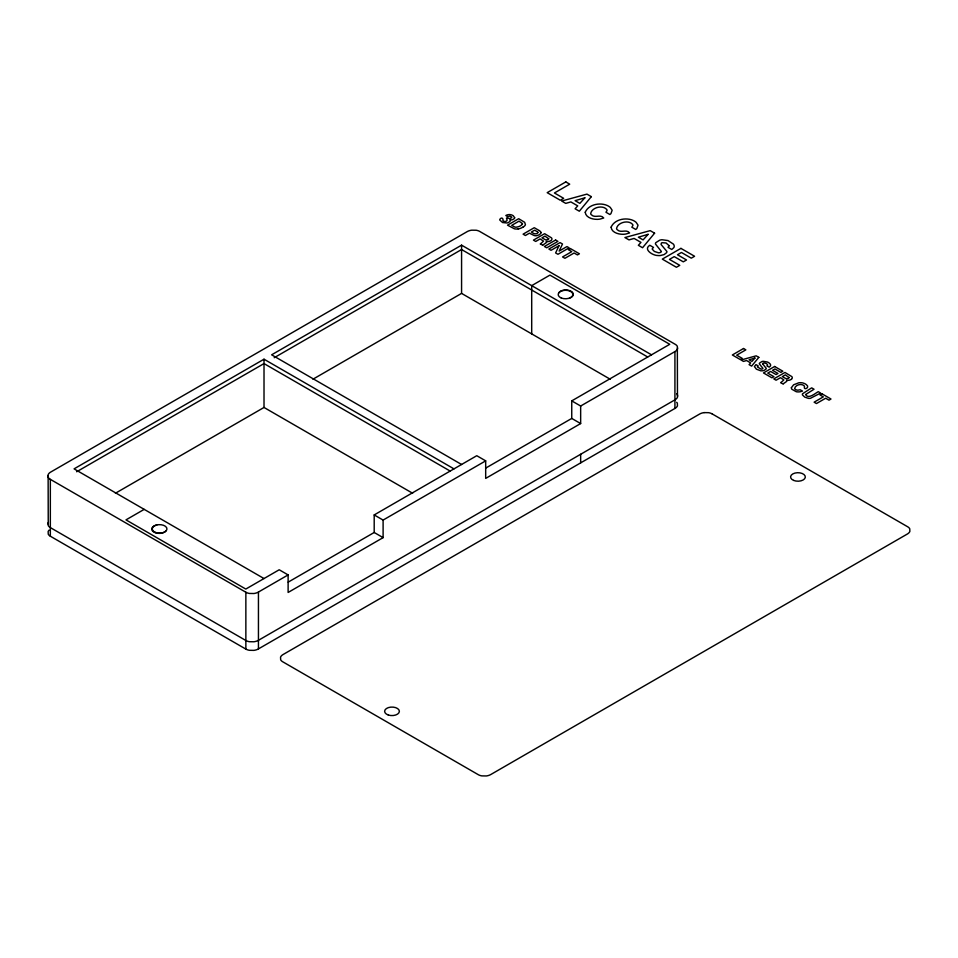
<?xml version="1.0" encoding="UTF-8"?>
<svg xmlns="http://www.w3.org/2000/svg" width="958" height="958" viewBox="0 0 958 958"><rect width="100%" height="100%" fill="white"/><g stroke="black" fill="none" stroke-linecap="round" stroke-linejoin="round"><path stroke-width="1.44" d="M245.859 640.495A8.311 4.802 0 0 0 249.403 641.704L253.918 641.764A9.484 5.473 0 0 0 258.444 640.303L674.923 399.857A9.484 5.473 0 0 0 677.462 397.235L677.342 346.377A8.311 4.802 0 0 0 675.246 344.329L479.73 231.453A8.311 4.802 0 0 0 476.198 230.243L471.671 230.183A9.484 5.473 0 0 0 467.145 231.644L50.666 472.09A9.484 5.473 0 0 0 48.128 474.713L48.247 525.571A8.311 4.802 0 0 0 50.343 527.607L245.859 640.495M47.9 524.014L48.14 522.96A9.484 5.473 0 0 1 48.391 522.457M677.689 347.934L677.45 348.987A9.484 5.473 0 0 1 674.911 351.598L580.656 406.024L571.746 400.875L571.746 418.43L485.754 468.079M791.248 379.38L790.937 379.572A4.598 2.646 0 0 1 789.536 380.122L788.973 380.242A2.97 1.712 0 0 1 787.787 380.314L786.554 380.11L786.853 380.985A2.335 1.353 0 0 1 786.698 381.38L784.59 382.877A18.681 10.777 0 0 0 784.099 383.176L783.428 383.739A1.245 0.719 0 0 0 783.405 384.122L780.626 382.733A9.999 5.772 0 0 1 781.093 382.29A7.796 4.503 0 0 1 781.872 381.763L783.848 379.883L780.459 377.691L776.088 380.218L773.801 378.901L784.973 372.458L791.739 376.554A3.784 2.191 0 0 1 792.062 376.961A4.024 2.323 0 0 1 792.266 377.895A4.886 2.826 0 0 1 791.907 378.769A4.083 2.359 0 0 1 791.248 379.38M453.972 468.869L264.013 359.202L74.065 468.869L264.013 578.548M651.524 354.819L461.576 245.152L271.617 354.819L461.576 464.486M76.652 471.767L264.013 363.585L450.092 471.025M274.204 357.717L461.576 249.535L647.668 356.975M115.415 493.25L264.013 407.461L412.623 493.25M312.967 379.2L461.576 293.399L610.294 379.272M144.191 509.369L125.977 519.883L245.799 589.062L279.209 569.77L288.118 574.92L288.118 592.463L383.104 537.63L383.104 520.074L485.682 460.858L485.682 478.401L580.656 423.568L580.656 406.024M288.202 582.129L374.195 532.48L374.195 514.937L476.773 455.709L485.682 460.858M571.746 400.875L669.75 344.293L549.928 275.114L531.702 285.64L531.702 333.899M245.859 592.236A8.311 4.802 0 0 0 249.403 593.445L253.918 593.517A9.484 5.473 0 0 0 258.444 592.044L288.118 574.92M245.859 649.093A8.311 4.802 0 0 0 249.403 650.302L253.918 650.374A9.484 5.473 0 0 0 258.444 648.901L674.923 408.455A9.484 5.473 0 0 0 677.462 405.845L677.342 403.234A8.311 4.802 0 0 0 676.683 402.312M518.158 228.902L516.554 229.034A5.341 3.078 0 0 1 514.338 228.77L507.512 225.166L518.685 218.711L524.649 222.292L525.439 224.651A7.089 4.095 0 0 1 524.469 226.052A12.322 7.113 0 0 1 522.829 227.25M704.082 412.611L708.609 412.682A8.311 4.802 0 0 1 712.141 413.892M539.138 230.519L534.265 227.705L523.092 234.159L525.415 235.5L529.427 233.177L534.109 235.512A4.503 2.599 0 0 0 535.474 235.728A3.233 1.868 0 0 0 536.636 235.668L538.779 234.961A9.843 5.688 0 0 0 539.498 234.554L540.695 233.501A3.712 2.144 0 0 0 540.959 232.566M712.141 413.892L907.657 526.768A8.311 4.802 0 0 1 909.753 528.816L909.861 531.415A9.484 5.473 0 0 1 907.322 534.037L490.855 774.483A9.484 5.473 0 0 1 486.329 775.956L481.802 775.884A8.311 4.802 0 0 1 478.27 774.675L282.754 661.798A8.311 4.802 0 0 1 280.658 659.751L280.55 657.14A9.484 5.473 0 0 1 283.089 654.53L699.556 414.084A9.484 5.473 0 0 1 704.082 412.611M571.746 418.43L580.656 423.568M374.195 514.937L383.104 520.074M374.195 532.48L383.104 537.63M47.9 475.767L48.247 477.312A8.311 4.802 0 0 0 50.343 479.359L245.859 592.236L245.859 649.093L50.343 536.217A8.311 4.802 0 0 1 48.247 534.169L48.14 531.57A9.484 5.473 0 0 1 49.133 530.109M677.689 396.181L677.342 394.636A8.311 4.802 0 0 0 676.683 393.702M674.923 351.598L674.923 408.455M580.656 454.272L580.656 462.882M461.576 245.152L461.576 293.399M264.013 359.202L264.013 407.461M258.444 592.044L258.444 648.901M50.343 479.359L50.343 536.217M522.326 224.136A8.359 4.826 0 0 1 517.739 226.902L516.182 227.202A3.006 1.736 0 0 1 514.745 226.986L511.716 225.358L519.008 221.142L522.385 223.501A2.251 1.305 0 0 1 522.385 224.148M522.781 227.214A10.801 6.239 0 0 1 518.182 228.95M537.929 232.387A2.575 1.485 0 0 1 536.264 233.716A2.575 1.485 0 0 1 533.498 233.345L531.355 232.064L534.648 230.171L536.815 231.429A2.982 1.724 0 0 1 537.785 232.375M539.091 230.555A5.868 3.389 0 0 1 541.054 232.554M558.718 292.897A7.52 4.347 0 0 1 570.669 291.004A7.52 4.347 0 0 1 569.435 298.13M165.83 531.151A7.52 4.347 0 0 1 153.496 531.858A7.52 4.347 0 0 1 156.777 524.96M585.23 212.257C585.745 217.622 592.619 219.43 597.193 219.358A11.185 6.455 0 0 0 600.079 219.071L603.744 217.993C600.462 213.802 595.05 218.544 591.421 214.808A5.544 3.197 0 0 1 590.667 213.79C591.349 207.551 602.678 204.497 606.809 209.562A4.574 2.646 0 0 1 607.013 210.532L605.971 212.257L609.863 214.508L610.941 213.622L612.15 210.257L610.258 207.383A16.717 9.652 0 0 0 607.36 205.539C600.007 202.186 588.547 204.377 585.23 212.257M611.108 227.19C611.623 232.566 618.485 234.363 623.071 234.303A11.185 6.455 0 0 0 625.957 234.003L629.622 232.938C626.328 228.734 620.928 233.489 617.299 229.752A5.544 3.197 0 0 1 616.545 228.722C617.227 222.496 628.556 219.442 632.687 224.495A4.574 2.646 0 0 1 632.891 225.465L631.837 227.202L635.729 229.441L636.819 228.567L638.028 225.202L636.124 222.328A16.717 9.652 0 0 0 633.238 220.472C625.885 217.119 614.425 219.322 611.108 227.19M791.404 387.643L791.404 388.062A6.179 3.569 0 0 0 791.883 389.259L796.254 391.714A5.868 3.389 0 0 0 797.99 391.906L798.577 391.906A6.718 3.88 0 0 0 800.313 391.726L802.505 391.092L800.193 389.75L797.954 390.169A2.85 1.641 0 0 1 796.912 390.05L796.266 389.846A4.515 2.599 0 0 1 795.356 389.367L795.116 389.176A3.329 1.916 0 0 1 794.661 388.565C795.08 384.817 801.87 382.996 804.349 386.026A2.742 1.581 0 0 1 804.469 386.613C803.103 390.972 810.624 387.571 806.42 384.721A10.023 5.784 0 0 0 804.684 383.607L802.948 382.984A6.275 3.628 0 0 0 801.044 382.709A6.862 3.964 0 0 0 798.804 382.793L793.643 384.781L791.404 387.643M669.151 245.703L668.037 247.344L671.774 249.499L673.797 247.643A7.221 4.167 0 0 0 674.204 246.146L674.133 245.619A10.55 6.095 0 0 0 673.402 244.11L668.025 240.566L661.99 239.739A7.317 4.227 0 0 0 659.703 240.183L655.787 242.685A5.676 3.269 0 0 0 655.452 244.003L661.391 251.499A2.12 1.221 0 0 1 661.092 251.978L660.924 252.122A3.485 2.012 0 0 1 659.882 252.613A2.742 1.581 0 0 1 658.493 252.804L654.386 251.451L652.278 249.212A3.233 1.868 0 0 1 652.398 248.565L653.5 247.404L649.787 245.26C642.89 249.535 652.997 255.594 657.655 255.511A8.682 5.006 0 0 0 660.313 255.547L664.098 254.6L666.529 252.744A5.796 3.353 0 0 0 666.936 251.523L661.044 244.47L661.343 243.104A3.233 1.868 0 0 1 662.146 242.697L666.038 242.985L669.151 245.703M546.503 242.087L546.503 242.218A2.335 1.353 0 0 1 546.347 242.613L544.24 244.11A18.681 10.777 0 0 0 543.749 244.41L543.078 244.973A1.245 0.719 0 0 0 543.054 245.356L540.264 243.967A9.999 5.772 0 0 1 540.743 243.524A7.796 4.503 0 0 1 541.51 242.997L543.497 241.117L540.108 238.925L535.726 241.452L533.45 240.135L544.623 233.692L551.389 237.788A3.784 2.191 0 0 1 551.712 238.195A4.024 2.323 0 0 1 551.916 239.129A4.886 2.826 0 0 1 551.545 240.003A4.083 2.359 0 0 1 550.886 240.614L550.587 240.805A4.598 2.646 0 0 1 549.185 241.356L548.623 241.476A2.97 1.712 0 0 1 547.425 241.548L546.204 241.344L546.503 242.087M762.604 363.717L766.244 368.375A3.485 2.012 0 0 1 765.993 369.105L764.125 370.399A4.371 2.527 0 0 1 762.76 370.734L762.269 370.794A5.209 3.006 0 0 1 760.676 370.77L756.377 369.165L754.425 366.603L755.946 364.615L758.173 365.908L757.527 366.603A1.94 1.126 0 0 0 757.443 366.986L761.179 369.141A1.641 0.946 0 0 0 762.005 369.034A2.084 1.209 0 0 0 762.628 368.734L762.736 368.65A1.269 0.73 0 0 0 762.915 368.363L759.347 363.86A3.401 1.964 0 0 1 759.55 363.07L761.897 361.561A4.395 2.539 0 0 1 763.275 361.31L767.43 362.016A10.55 6.083 0 0 1 768.903 362.819L770.124 363.92A6.335 3.652 0 0 1 770.555 364.83L770.603 365.142A4.335 2.503 0 0 1 770.364 366.052L769.142 367.154L766.903 365.86L767.43 365.381A2.096 1.209 0 0 0 767.574 364.878L766.747 363.812A6.023 3.473 0 0 0 766.149 363.465L764.137 362.938A1.569 0.898 0 0 0 763.358 363.082A1.94 1.114 0 0 0 762.879 363.321L762.772 363.417A1.269 0.73 0 0 0 762.604 363.717M548.694 238.758L548.156 239.488A3.796 2.191 0 0 1 547.808 239.704L545.665 239.883L541.965 237.859L544.958 236.123L548.694 238.758M789.045 377.524L788.614 378.182A3.796 2.191 0 0 1 788.159 378.47L786.027 378.649L782.315 376.626L785.32 374.889L789.045 377.524M514.65 217.717L514.614 217.969A3.628 2.096 0 0 1 514.23 218.652L512.65 219.633A3.269 1.88 0 0 1 511.201 219.897L509.872 219.789L510.219 220.568A3.473 2 0 0 1 509.931 221.454L508.207 222.615A4.826 2.778 0 0 1 506.962 222.974L502.567 222.543L499.765 220.017A4.048 2.335 0 0 1 499.98 219.131C501.848 216.652 503.549 218.831 502.926 220.747A3.078 1.772 0 0 0 503.525 221.142A2.215 1.281 0 0 0 504.471 221.406L504.902 221.442A1.904 1.102 0 0 0 505.573 221.394C509.848 220.687 503.01 216.304 509.309 218.508A1.533 0.886 0 0 0 510.075 218.496L511.536 217.741A1.844 1.066 0 0 0 511.716 217.322A1.629 0.934 0 0 0 511.644 216.999L510.087 216.149A1.569 0.898 0 0 0 509.464 216.137L507.824 216.676L505.812 215.514A7.7 4.443 0 0 1 507.644 214.784A4.73 2.73 0 0 1 509.117 214.58L509.668 214.58A4.179 2.419 0 0 1 511.656 214.951L512.482 215.299A8.754 5.053 0 0 1 513.272 215.754L514.65 217.717M805.654 394.528C808.085 399.809 815.965 392.792 818.264 391.678L820.647 393.043L810.444 398.3A4.515 2.599 0 0 1 808.301 398.336L804.696 397.079L802.505 394.983A4.539 2.623 0 0 1 802.565 393.75L811.654 387.858L814.037 389.235L805.654 394.528M558.993 245.727L555.616 252.936L557.951 254.289L569.124 247.835L566.956 246.577L559.149 251.08L562.502 244.015L560.059 242.602L548.886 249.056L551.054 250.301L558.993 245.727M591.349 196.653L579.327 211.215L575.099 208.784L577.734 205.874L570.872 201.922L565.747 203.383L561.687 201.036L586.955 194.115L591.349 196.653M654.601 233.177L642.567 247.727L638.351 245.296L640.974 242.398L634.112 238.434L628.999 239.895L624.927 237.548L650.195 230.638L654.601 233.177M758.832 357.37L751.623 366.1L749.084 364.639L750.665 362.902L746.545 360.519L743.48 361.406L741.037 359.992L756.197 355.837L758.832 357.37M584.859 197.827L579.853 203.395L575.123 200.665L584.859 197.827M648.099 234.339L643.093 239.907L638.375 237.189L648.099 234.339M754.94 358.064L751.934 361.406L749.108 359.777L754.94 358.064M565.819 181.912L547.186 192.666L560.31 200.234L563.651 198.306L554.431 192.977L569.711 184.164L565.819 181.912M555.604 240.027L544.419 246.481L546.743 247.811L557.915 241.368L555.604 240.027M570.369 248.553L568.393 249.703L571.758 251.643L562.562 256.948L564.909 258.301L574.105 252.996L577.446 254.924L579.422 253.786L570.369 248.553M680.922 248.373L662.301 259.127L676.42 267.27L679.761 265.342L669.45 259.39L674.24 256.624L683.293 261.845L686.527 259.977L677.474 254.756L681.437 252.469L691.281 258.169L694.586 256.265L680.922 248.373M743.516 348.52L732.343 354.975L740.211 359.513L742.222 358.352L736.69 355.155L745.851 349.862L743.516 348.52M774.639 366.483L763.466 372.937L771.932 377.823L773.932 376.662L767.753 373.093L770.627 371.441L776.052 374.566L777.992 373.452L772.567 370.315L774.938 368.95L780.854 372.363L782.83 371.213L774.639 366.483M821.94 393.798L819.964 394.935L823.317 396.875L814.12 402.18L816.467 403.546L825.664 398.229L829.005 400.169L830.993 399.019L821.94 393.798M388.301 715.015A7.377 4.263 0 0 0 399.366 711.327A7.377 4.263 0 0 0 388.301 707.639A7.377 4.263 0 0 0 388.301 715.015M793.619 480.401A7.377 4.263 0 0 0 805.283 477.395A7.377 4.263 0 0 0 794.936 473.072A7.377 4.263 0 0 0 793.619 480.401M561.208 297.962A7.377 4.263 0 0 0 572.872 294.956A7.377 4.263 0 0 0 562.526 290.633A7.377 4.263 0 0 0 561.208 297.962M155.591 532.48A7.377 4.263 0 0 0 166.943 529.103A7.377 4.263 0 0 0 156.202 525.116A7.377 4.263 0 0 0 155.591 532.48"/></g></svg>
